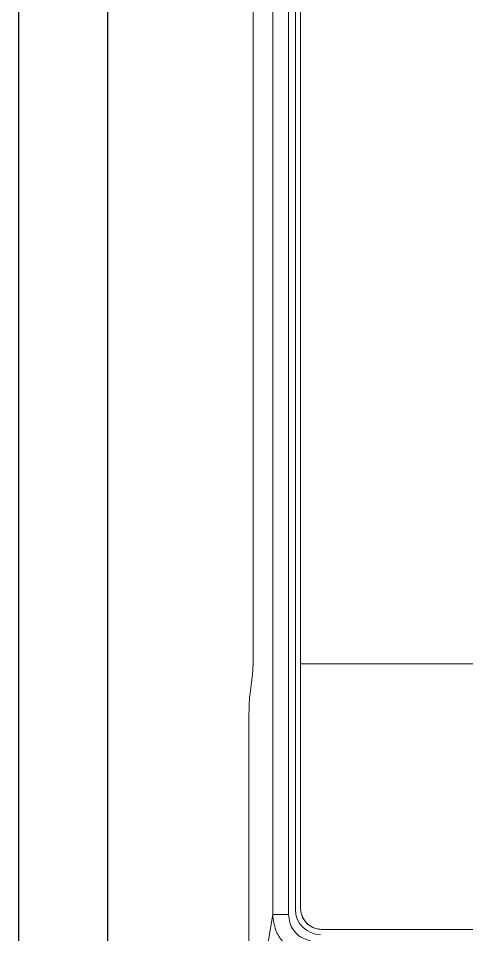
# Model space of a CAD drawing. Header units: millimetres. Extents: x 32696 to 36207, y 16706 to 17911.
# Drawn here: x 34708.8 to 34759, y 17438.8 to 17541.5 of the extents above; entities that cross this region are included whole.
import ezdxf

# ---------------------------------------------------------------- set-up
doc = ezdxf.new("R2010")
doc.units = ezdxf.units.MM
doc.header["$LTSCALE"] = 0.1
doc.layers.get('0').update_dxf_attribs({"lineweight": 20})
doc.layers.add('ALIMENTAÇÃO', color=1, linetype='Continuous', lineweight=25)
doc.layers.add('GND', color=7, linetype='Continuous', lineweight=25)

# ---------------------------------------------------------------- blocks, each defined once
blk = doc.blocks.new('CLP-XP352')
at = {"lineweight": 9}
for p, q in [((35016.274, 17349.525), (35016.274, 17408.003)), ((35017.024, 17408.003), (35017.024, 17349.525)), ((35017.344, 17349.764), (35017.344, 17407.764)), ((35017.594, 17396.114), (35017.594, 17361.414)), ((35015.353, 17395.366), (35015.353, 17362.355)), ((35017.594, 17361.414), (35054.284, 17361.414)), ((35017.594, 17361.414), (35017.594, 17349.814)), ((35015.315, 17360.906), (35015.183, 17359.894)), ((35015.144, 17358.445), (35015.144, 17334.513)), ((35016.274, 17349.525), (35016.043, 17348.116)), ((35017.024, 17349.525), (35016.274, 17349.525)), ((35018.594, 17348.814), (35055.284, 17348.814))]:
    blk.add_line(p, q, dxfattribs=at)
for centre, radius, start, end in [((35018.594, 17349.814), 1, 180, 189.8259), ((35018.544, 17349.764), 1.2, 180, 270), ((35018.594, 17349.814), 1, 189.8259, 260.0267), ((35018.594, 17349.814), 1, 260.0267, 270)]:
    blk.add_arc(centre, radius, start, end, dxfattribs=at)
for points, knots in [([(35015.353, 17362.355), (35015.353, 17362.176), (35015.351, 17361.807), (35015.341, 17361.361), (35015.329, 17361.05), (35015.319, 17360.953), (35015.315, 17360.906)], [0, 0, 0, 0, 0.273227, 0.56157, 0.786653, 1, 1, 1, 1]), ([(35015.183, 17359.894), (35015.177, 17359.83), (35015.165, 17359.697), (35015.152, 17359.306), (35015.145, 17358.871), (35015.144, 17358.585), (35015.144, 17358.445)], [0, 0, 0, 0, 0.273358, 0.561736, 0.786761, 1, 1, 1, 1]), ([(35017.949, 17347.549), (35017.726, 17347.609), (35017.271, 17347.731), (35016.744, 17348.184), (35016.358, 17348.794), (35016.304, 17349.265), (35016.274, 17349.525)], [0, 0, 0, 0, 0.243762, 0.498695, 0.723312, 1, 1, 1, 1]), ([(35018.067, 17348.272), (35017.909, 17348.318), (35017.59, 17348.409), (35017.255, 17348.746), (35017.058, 17349.131), (35017.035, 17349.393), (35017.024, 17349.525)], [0, 0, 0, 0, 0.277141, 0.556014, 0.77739, 1, 1, 1, 1]), ([(35018.421, 17348.829), (35018.309, 17348.86), (35018.088, 17348.923), (35017.843, 17349.135), (35017.676, 17349.38), (35017.631, 17349.555), (35017.608, 17349.643)], [0, 0, 0, 0, 0.281824, 0.558835, 0.777426, 1, 1, 1, 1])]:
    blk.add_open_spline(points, degree=3, knots=knots, dxfattribs=at)

msp = doc.modelspace()

# ---------------------------------------------------------------- linework, layer by layer
at = {"layer": 'ALIMENTAÇÃO'}
msp.add_line((34718.85, 16725.98), (34718.85, 17642.08), dxfattribs=at)
at = {"layer": 'GND'}
msp.add_line((34708.85, 17627.08), (34708.85, 16725.98), dxfattribs=at)

# ---------------------------------------------------------------- block references
at = {"xscale": 2.3625, "yscale": 2.3625, "zscale": 2.3625}
msp.add_blockref('CLP-XP352', (-47988.62, -23547.18), dxfattribs=at)

doc.saveas('drawing.dxf')
